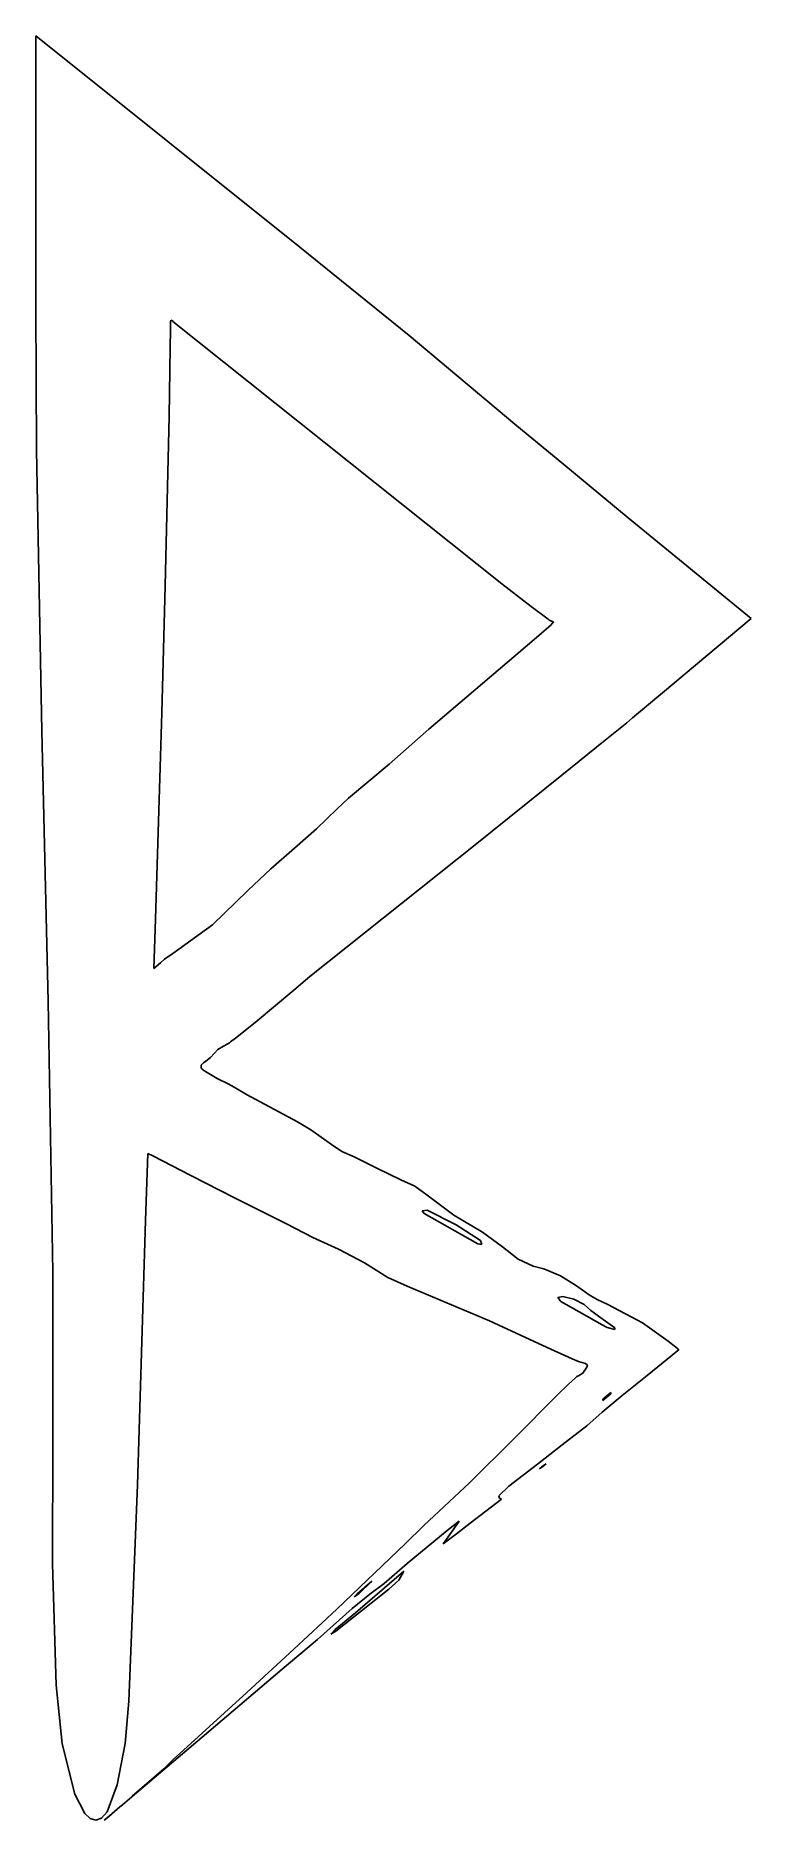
# Model space of a CAD drawing. Extents: x 0 to 47, y 0 to 117.
import ezdxf

# ---------------------------------------------------------------- set-up
doc = ezdxf.new("R2010")
doc.units = 0

msp = doc.modelspace()

# ---------------------------------------------------------------- linework, layer by layer
at = {"layer": 'Layer 1'}
for p, q in [((17.3691, 103.458), (0, 117.36)), ((0, 117.36), (0.019233, 99.4896)), ((24.564101, 97.639372), (17.3691, 103.458)), ((0.019233, 99.4896), (0.06361, 90.0987)), ((8.86542, 98.568471), (8.899343, 98.655607)), ((8.899343, 98.655607), (9.01399, 98.605067)), ((9.01399, 98.605067), (9.028494, 98.574942)), ((8.847186, 96.866551), (8.859383, 98.001081)), ((8.859383, 98.001081), (8.86542, 98.568471)), ((9.028494, 98.574942), (30.666394, 81.311442)), ((31.64691, 91.70028), (24.564101, 97.639372)), ((8.782952, 92.330301), (8.847186, 96.866551)), ((8.516684, 81.187201), (8.782952, 92.330301)), ((34.6125, 89.2618), (31.64691, 91.70028)), ((0.06361, 90.0987), (0.394857, 71.617)), ((38.96639, 85.647649), (34.6125, 89.2618)), ((47.07576, 79.022839), (38.96639, 85.647649)), ((8.289444, 72.831601), (8.516684, 81.187201)), ((30.666394, 81.311442), (32.603214, 79.827992)), ((32.603214, 79.827992), (33.710974, 78.980646)), ((33.710974, 78.980646), (33.780186, 78.927741)), ((33.780186, 78.927741), (33.814854, 78.90135)), ((33.814854, 78.90135), (34.003756, 78.844711)), ((33.940146, 78.661597), (33.900434, 78.62164)), ((34.069669, 78.806992), (33.940146, 78.661597)), ((34.003756, 78.844711), (34.069669, 78.806992)), ((41.23158, 74.136549), (47.07576, 79.022839)), ((33.09149, 77.924292), (31.44303, 76.505942)), ((33.900434, 78.62164), (33.09149, 77.924292)), ((31.44303, 76.505942), (25.8643, 71.7587)), ((39.92091, 73.043469), (41.23158, 74.136549)), ((7.884503, 59.260501), (8.289444, 72.831601)), ((39.268001, 72.499235), (39.92091, 73.043469)), ((0.394857, 71.617), (0.81797, 53.8466)), ((25.8643, 71.7587), (23.247808, 69.459004)), ((37.459285, 71.027351), (38.878995, 72.181171)), ((38.878995, 72.181171), (39.268001, 72.499235)), ((34.616185, 68.725431), (37.459285, 71.027351)), ((23.247808, 69.459004), (20.57712, 67.21822)), ((28.918585, 64.142381), (34.616185, 68.725431)), ((20.57712, 67.21822), (19.826246, 66.510292)), ((19.826246, 66.510292), (18.463373, 65.19209)), ((18.463373, 65.19209), (17.025526, 63.933262)), ((17.025526, 63.933262), (15.461787, 62.571027)), ((18.042785, 55.497731), (28.918585, 64.142381)), ((15.461787, 62.571027), (13.956676, 61.138022)), ((13.956676, 61.138022), (11.633025, 58.892513)), ((7.780312, 56.021981), (7.884503, 59.260501)), ((11.633025, 58.892513), (9.01212, 57.0024)), ((8.214815, 56.395053), (7.780312, 56.021981)), ((8.484255, 56.620613), (8.214815, 56.395053)), ((9.01212, 57.0024), (8.484255, 56.620613)), ((9.01212, 57.0024), (9.01212, 57.0024)), ((16.987925, 54.586272), (18.042785, 55.497731)), ((14.446565, 52.460242), (16.987925, 54.586272)), ((0.81797, 53.8466), (1.126935, 36.057)), ((13.149715, 51.446462), (14.446565, 52.460242)), ((11.497458, 50.1684), (11.98468, 50.68525)), ((11.98468, 50.68525), (12.364164, 50.898861)), ((12.364164, 50.898861), (12.637962, 51.068155)), ((12.637962, 51.068155), (12.703937, 51.109235)), ((12.703937, 51.109235), (12.742037, 51.134133)), ((12.742037, 51.134133), (12.823698, 51.196504)), ((12.823698, 51.196504), (13.149715, 51.446462)), ((10.879973, 49.482133), (10.895213, 49.667609)), ((10.995867, 49.360888), (10.879973, 49.482133)), ((10.895213, 49.667609), (11.042601, 49.807777)), ((11.284103, 49.167814), (10.995867, 49.360888)), ((11.042601, 49.807777), (11.202872, 49.928647)), ((11.202872, 49.928647), (11.497458, 50.1684)), ((11.942612, 48.782793), (11.284103, 49.167814)), ((12.651664, 48.435239), (11.942612, 48.782793)), ((13.047641, 48.212168), (12.651664, 48.435239)), ((13.865114, 47.733782), (13.047641, 48.212168)), ((17.223694, 45.940992), (13.865114, 47.733782)), ((18.109944, 45.412441), (17.223694, 45.940992)), ((19.458039, 44.450194), (18.109944, 45.412441)), ((7.222488, 39.437428), (7.375602, 43.859148)), ((7.375602, 43.859148), (7.697948, 43.691844)), ((7.697948, 43.691844), (10.202778, 42.396854)), ((20.149645, 43.991292), (19.458039, 44.450194)), ((20.944644, 43.627991), (20.149645, 43.991292)), ((22.477715, 42.857244), (20.944644, 43.627991)), ((10.202778, 42.396854), (13.074448, 40.934444)), ((24.017604, 42.115531), (22.477715, 42.857244)), ((24.937955, 41.700052), (24.017604, 42.115531)), ((25.762714, 41.117436), (24.937955, 41.700052)), ((27.512935, 39.801064), (25.762714, 41.117436)), ((13.074448, 40.934444), (16.498388, 39.225554)), ((25.43084, 40.070765), (25.755737, 40.134623)), ((25.553206, 39.905202), (25.43084, 40.070765)), ((29.084636, 37.911502), (25.553206, 39.905202)), ((25.755737, 40.134623), (27.667407, 39.167397)), ((6.691513, 22.063328), (7.222488, 39.437428)), ((16.498388, 39.225554), (18.224618, 38.329689)), ((29.388994, 38.671236), (27.512935, 39.801064)), ((27.667407, 39.167397), (29.269737, 38.130087)), ((18.224618, 38.329689), (19.917098, 37.557994)), ((19.917098, 37.557994), (21.623583, 36.666859)), ((29.34132, 37.8581), (29.084636, 37.911502)), ((29.269737, 38.130087), (29.3413, 37.8581)), ((29.3413, 37.8581), (29.34132, 37.8581)), ((30.712054, 37.718328), (29.388994, 38.671236)), ((31.741314, 36.90434), (30.712054, 37.718328)), ((21.623583, 36.666859), (23.168698, 35.689644)), ((32.729049, 36.449749), (31.741314, 36.90434)), ((33.436884, 36.259274), (32.729049, 36.449749)), ((1.126935, 36.057), (1.139136, 24.891)), ((23.168698, 35.689644), (24.427588, 35.116031)), ((34.51792, 35.810369), (33.436884, 36.259274)), ((35.506134, 35.183004), (34.51792, 35.810369)), ((24.427588, 35.116031), (29.843359, 32.842001)), ((34.357618, 34.38746), (34.678098, 34.440614)), ((34.535519, 34.12457), (34.357618, 34.38746)), ((35.2425, 33.7292), (34.535519, 34.12457)), ((34.678098, 34.440614), (35.397829, 34.275627)), ((35.397829, 34.275627), (36.069618, 33.917657)), ((36.468192, 34.515532), (35.506134, 35.183004)), ((36.985353, 34.232833), (36.468192, 34.515532)), ((37.269607, 34.096774), (36.985353, 34.232833)), ((37.647285, 33.924492), (37.269607, 34.096774)), ((37.258296, 32.591814), (35.2425, 33.7292)), ((36.069618, 33.917657), (36.517939, 33.535373)), ((36.517939, 33.535373), (36.753459, 33.349149)), ((36.753459, 33.349149), (37.018731, 33.152965)), ((37.018731, 33.152965), (38.094811, 32.396365)), ((39.927855, 32.725232), (37.647285, 33.924492)), ((29.843359, 32.842001), (33.646909, 31.086431)), ((37.597135, 32.416419), (37.258296, 32.591814)), ((38.104288, 32.28783), (37.597135, 32.416419)), ((38.094811, 32.396365), (38.1043, 32.2879)), ((38.1043, 32.2879), (38.104288, 32.28783)), ((41.604375, 31.503312), (39.927855, 32.725232)), ((33.646909, 31.086431), (35.300469, 30.339291)), ((40.222799, 29.252079), (41.861419, 30.578189)), ((42.101678, 31.12028), (41.604375, 31.503312)), ((41.861419, 30.578189), (42.25248, 30.886779)), ((42.2495, 31.0136), (42.101678, 31.12028)), ((42.30028, 30.924126), (42.2495, 31.0136)), ((42.2495, 31.0136), (42.2495, 31.0136)), ((42.25248, 30.886779), (42.30028, 30.924126)), ((35.300469, 30.339291), (35.700803, 30.177713)), ((35.700803, 30.177713), (36.16445, 30.032287)), ((35.991958, 29.395342), (35.716854, 29.237749)), ((36.258474, 29.803396), (35.991958, 29.395342)), ((36.16445, 30.032287), (36.297431, 29.937996)), ((36.297431, 29.937996), (36.258474, 29.803396)), ((35.057284, 28.68953), (34.333049, 27.977744)), ((35.494404, 29.080029), (35.057284, 28.68953)), ((35.602453, 29.177873), (35.494404, 29.080029)), ((35.644281, 29.201399), (35.602453, 29.177873)), ((35.716854, 29.237749), (35.644281, 29.201399)), ((38.584549, 27.936429), (40.222799, 29.252079)), ((34.333049, 27.977744), (31.448619, 25.085654)), ((37.272569, 26.844099), (38.584549, 27.936429)), ((37.8313, 28.0537), (37.3044, 27.6174)), ((37.3044, 27.6174), (37.306392, 27.693831)), ((37.306392, 27.693831), (37.834943, 28.124784)), ((37.834943, 28.124784), (37.8313, 28.0538)), ((37.8313, 28.0538), (37.8313, 28.0537)), ((34.627888, 24.695421), (36.256239, 25.93314)), ((36.256239, 25.93314), (37.272569, 26.844099)), ((1.139136, 24.891), (1.108574, 16.873795)), ((31.448619, 25.085654), (28.548189, 22.201784)), ((33.015969, 23.4267), (34.627888, 24.695421)), ((31.128579, 21.96777), (33.015969, 23.4267)), ((33.1342, 23.1036), (33.361815, 23.257586)), ((33.266585, 23.254473), (33.1342, 23.1036)), ((33.1342, 23.1036), (33.1342, 23.1036)), ((33.574368, 23.449412), (33.266585, 23.254473)), ((33.361815, 23.257586), (33.574368, 23.449412)), ((6.122272, 7.834828), (6.691513, 22.063328)), ((28.548189, 22.201784), (25.542699, 19.390984)), ((28.581183, 19.539009), (30.644653, 21.126399)), ((30.469447, 21.33005), (31.128579, 21.96777)), ((30.510392, 21.196015), (30.469447, 21.33005)), ((30.644653, 21.126399), (30.510392, 21.196015)), ((25.542699, 19.390984), (24.305219, 18.190104)), ((24.440786, 16.88405), (27.074516, 19.06286)), ((27.360842, 18.941972), (26.809313, 18.192109)), ((26.809313, 18.192109), (27.686263, 18.829666)), ((27.074516, 19.06286), (27.847113, 19.672699)), ((27.847113, 19.672699), (27.360842, 18.941972)), ((27.686263, 18.829666), (28.581183, 19.539009)), ((24.305219, 18.190104), (19.806689, 13.875064)), ((1.108574, 16.873795), (1.347392, 8.8811)), ((22.915196, 15.57064), (24.440786, 16.88405)), ((24.222044, 16.386109), (21.034624, 13.649869)), ((21.141841, 14.890145), (22.105082, 15.727159)), ((22.105082, 15.727159), (21.2705, 14.9245)), ((21.990978, 14.861591), (22.915196, 15.57064)), ((23.22488, 15.196189), (23.891303, 15.787368)), ((23.891303, 15.787368), (24.222044, 16.386109)), ((19.7382, 12.433799), (23.22488, 15.196189)), ((20.808218, 13.929096), (21.990978, 14.861591)), ((21.2705, 14.9245), (20.957234, 14.697071)), ((20.957234, 14.697071), (21.141841, 14.890145)), ((21.2705, 14.9245), (21.2705, 14.9245)), ((19.806689, 13.875064), (16.985799, 11.246004)), ((18.539775, 11.879885), (20.808218, 13.929096)), ((21.034624, 13.649869), (19.7082, 12.5441)), ((16.207238, 9.946166), (18.539775, 11.879885)), ((19.7082, 12.5441), (19.416789, 12.245839)), ((19.416789, 12.245839), (19.7382, 12.433799)), ((19.7082, 12.5441), (19.7082, 12.5441)), ((16.985799, 11.246004), (13.898529, 8.395494)), ((13.868158, 7.952086), (16.207238, 9.946166)), ((1.347392, 8.8811), (1.747035, 5.031089)), ((13.898529, 8.395494), (9.472199, 4.391154)), ((5.888401, 5.061178), (6.122272, 7.834828)), ((10.962378, 5.474146), (13.868158, 7.952086)), ((1.747035, 5.031089), (2.585992, 1.70895)), ((5.367412, 2.326878), (5.888401, 5.061178)), ((6.783018, 1.933256), (10.962378, 5.474146)), ((9.046532, 4.000158), (8.419827, 3.396045)), ((9.472199, 4.391154), (9.046532, 4.000158)), ((8.419827, 3.396045), (6.344217, 1.587075)), ((2.585992, 1.70895), (3.224368, 0.446376)), ((4.695218, 0.563355), (5.367412, 2.326878)), ((5.702388, 1.020432), (6.783018, 1.933256)), ((6.344217, 1.587075), (5.702388, 1.020432)), ((3.224368, 0.446376), (3.582845, 0.109358)), ((3.582845, 0.109358), (3.954157, 0.000516)), ((3.954157, 0.000516), (4.328287, 0.143849)), ((4.328287, 0.143849), (4.695218, 0.563355)), ((4.603371, 0.077786), (4.515936, 0.002324)), ((4.515936, 0.002324), (4.56401, 0.0436)), ((4.56401, 0.0436), (4.954887, 0.377833)), ((4.56401, 0.0436), (4.56401, 0.0436)), ((5.012399, 0.430242), (4.603371, 0.077786)), ((4.954887, 0.377833), (5.535658, 0.877753)), ((5.535658, 0.877753), (5.012399, 0.430242)), ((5.53565, 0.877752), (5.700403, 1.018665)), ((5.653348, 0.978956), (5.53565, 0.877752)), ((5.53565, 0.877752), (5.53565, 0.877752)), ((5.700403, 1.018665), (5.653348, 0.978956))]:
    msp.add_line(p, q, dxfattribs=at)

doc.saveas('drawing.dxf')
